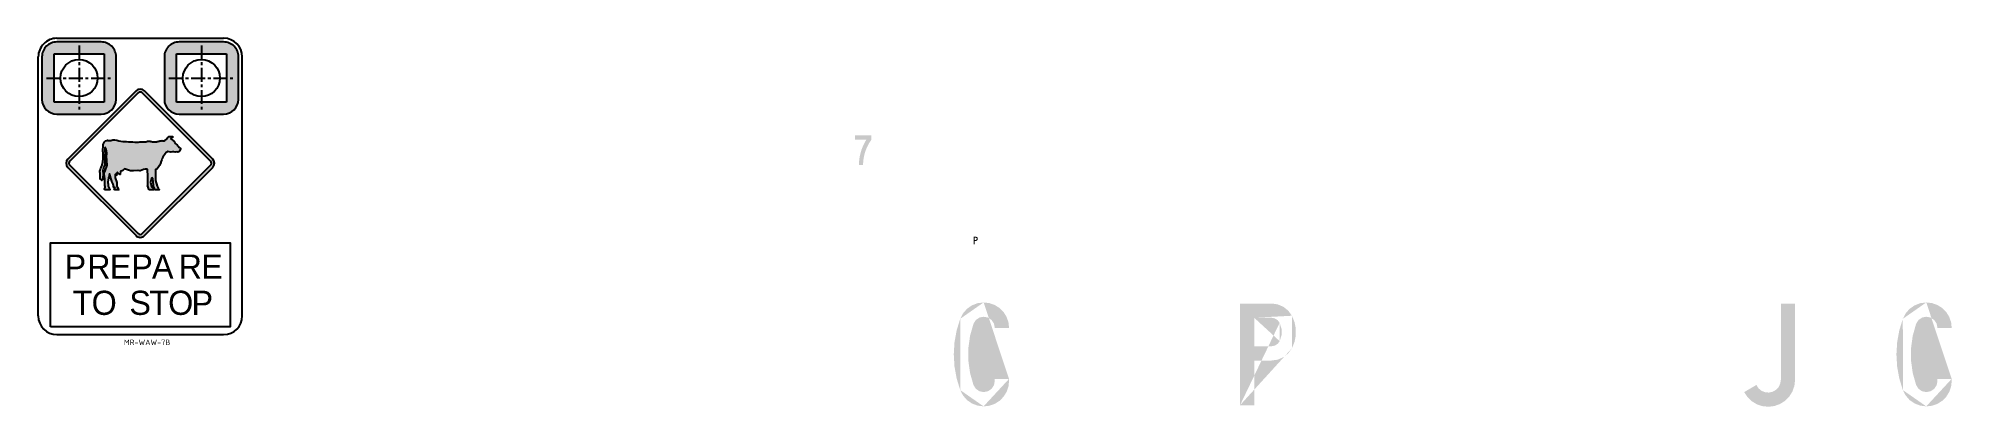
# Model space of a CAD drawing. Extents: x -269 to 1038, y -1303 to 287.
# Drawn here: x -269 to 763, y 88 to 287 of the extents above.
import ezdxf

# ---------------------------------------------------------------- set-up
doc = ezdxf.new("R2010")
doc.units = 0
doc.header["$LTSCALE"] = 6
doc.header["$MEASUREMENT"] = 0
doc.linetypes.add('CENTER', pattern=[2, 1.25, -0.25, 0.25, -0.25])
doc.linetypes.add('CENTERX2', pattern=[101.60000000000001, 63.5, -12.7, 12.7, -12.7])
for name, color, linetype in [('CENT25', 1, 'CENTER'), ('GREEN', 84, 'CONTINUOUS'), ('L25', 1, 'CONTINUOUS'), ('L35', 3, 'CONTINUOUS'), ('L50', 7, 'CONTINUOUS'), ('T25', 1, 'CONTINUOUS'), ('TBLK25', 1, 'CONTINUOUS')]:
    doc.layers.add(name, color=color, linetype=linetype)
doc.styles.add('DSERIES', font='Dseries')
doc.styles.add('ISO', font='iso')

msp = doc.modelspace()

# ---------------------------------------------------------------- hatches: boundary and pattern name
at = {"layer": 'GREEN'}
h = msp.add_hatch(color=256, dxfattribs=at)
h.paths.add_polyline_path([(254.4669524879141, 101.9465322728692), (254.4411767802575, 101.9465322728692)], flags=16)
edge = h.paths.add_edge_path()
edge.add_line((246.7600158985751, 103.0548877021052), (254.4669524879141, 103.0548877021052))
edge.add_line((254.4669524879141, 103.0548877021052), (254.4669524879141, 101.9465322728692))
edge.add_line((254.1318682883776, 98.8792230617276), (254.4669524879141, 101.9465322728692))
edge.add_line((254.1318682883776, 98.8792230617276), (253.1266156897682, 95.96656809652592))
edge.add_line((253.1266156897682, 95.96656809652592), (251.4769703997424, 93.36322162320408))
edge.add_line((251.4769703997424, 93.36322162320408), (249.3118109565837, 91.17228647238863))
edge.add_line((249.3118109565837, 91.17228647238863), (246.7084644832619, 89.52264118236292))
edge.add_line((246.7084644832619, 89.52264118236292), (243.7958095180602, 88.51738858375347))
edge.add_line((243.7958095180602, 88.51738858375347), (240.7285003069186, 88.18230438421699))
edge.add_line((240.7285003069186, 88.18230438421699), (237.4807611421804, 88.59471570672343))
edge.add_line((237.4807611421804, 88.59471570672343), (234.4134519310388, 89.7546225512728))
edge.add_line((234.4134519310388, 89.7546225512728), (231.732778334747, 91.61047350255171))
edge.add_line((231.732778334747, 91.61047350255171), (229.5933945992449, 94.08494143759032))
edge.add_line((229.5933945992449, 94.08494143759032), (228.0984035551591, 96.997596402792))
edge.add_line((228.0984035551591, 96.997596402792), (226.1652254809102, 103.2610933633584))
edge.add_line((226.1652254809102, 103.2610933633584), (225.0053186363608, 109.7050202775214))
edge.add_line((225.0053186363608, 109.7050202775214), (224.6186830215111, 116.252050022311))
edge.add_line((224.6186830215111, 116.252050022311), (225.0053186363608, 122.773304059444))
edge.add_line((225.0053186363608, 122.773304059444), (226.1652254809102, 129.217230973607))
edge.add_line((226.1652254809102, 129.217230973607), (228.0984035551591, 135.4807279341734))
edge.add_line((228.0984035551591, 135.4807279341734), (229.5933945992449, 138.3933828993751))
edge.add_line((229.5933945992449, 138.3933828993751), (231.732778334747, 140.8678508344137))
edge.add_line((231.732778334747, 140.8678508344137), (234.4134519310388, 142.7237017856927))
edge.add_line((234.4134519310388, 142.7237017856927), (237.4807611421804, 143.9093843378987))
edge.add_line((237.4807611421804, 143.9093843378987), (240.7285003069186, 144.2960199527485))
edge.add_line((240.7285003069186, 144.2960199527485), (243.7958095180602, 143.960935753212))
edge.add_line((243.7958095180602, 143.960935753212), (246.7084644832619, 142.9556831546025))
edge.add_line((246.7084644832619, 142.9556831546025), (249.3118109565837, 141.3060378645768))
edge.add_line((249.3118109565837, 141.3060378645768), (251.4769703997424, 139.1408784214181))
edge.add_line((251.4769703997424, 139.1408784214181), (253.1266156897682, 136.5117562404395))
edge.add_line((253.1266156897682, 136.5117562404395), (254.1318682883776, 133.5991012752378))
edge.add_line((254.1318682883776, 133.5991012752378), (254.4669524879141, 130.5317920640963))
edge.add_line((254.4669524879141, 130.5317920640963), (246.7600158985751, 130.5317920640963))
edge.add_line((246.7600158985751, 130.5317920640963), (246.321828868412, 132.851605753195))
edge.add_line((246.321828868412, 132.851605753195), (245.0072677779228, 134.8363352427572))
edge.add_line((245.0072677779228, 134.8363352427572), (243.0483139960172, 136.1508963332464))
edge.add_line((243.0483139960172, 136.1508963332464), (240.7285003069186, 136.5890833634095))
edge.add_line((240.7285003069186, 136.5890833634095), (238.4086866178199, 136.1251206255898))
edge.add_line((238.4086866178199, 136.1251206255898), (236.475508543571, 134.7590081197872))
edge.add_line((236.475508543571, 134.7590081197872), (235.2382745760517, 132.7485029225683))
edge.add_line((235.2382745760517, 132.7485029225683), (233.4081993324294, 126.2788003007487))
edge.add_line((233.4081993324294, 126.2788003007487), (232.4802738567899, 119.6028920176758))
edge.add_line((232.4802738567899, 119.6028920176758), (232.4802738567899, 112.8754323192896))
edge.add_line((232.4802738567899, 112.8754323192896), (233.4081993324294, 106.2252997438734))
edge.add_line((233.4081993324294, 106.2252997438734), (235.2382745760517, 99.75559712205376))
edge.add_line((235.2382745760517, 99.75559712205376), (236.475508543571, 97.71931621717823))
edge.add_line((236.475508543571, 97.71931621717823), (238.4086866178199, 96.37897941903236))
edge.add_line((238.4086866178199, 96.37897941903236), (240.7285003069186, 95.88924097355596))
edge.add_line((240.7285003069186, 95.88924097355596), (243.0483139960172, 96.35320371137573))
edge.add_line((243.0483139960172, 96.35320371137573), (245.0072677779228, 97.66776480186496))
edge.add_line((245.0072677779228, 97.66776480186496), (246.321828868412, 99.62671858377053))
edge.add_line((246.321828868412, 99.62671858377053), (246.7600158985751, 101.9465322728692))
edge.add_line((246.7600158985751, 101.9465322728692), (246.7600158985751, 103.0548877021052))
edge = h.paths.add_edge_path(flags=16)
edge.add_line((254.4669524879141, 103.0548877021052), (254.4411767802575, 103.0548877021052))
edge.add_line((240.7285003069186, 144.2960199527485), (240.702724599262, 144.2960199527485))
edge.add_line((228.0984035551591, 135.4807279341734), (228.0726278475024, 135.4807279341734))
edge.add_line((228.0984035551591, 96.997596402792), (228.0726278475024, 96.997596402792))
edge.add_line((240.7285003069186, 88.18230438421699), (240.702724599262, 88.18230438421699))
h = msp.add_hatch(color=256, dxfattribs=at)
h.paths.add_polyline_path([(396.1302417688735, 136.0477935026198), (396.1044660612169, 136.0477935026198)], flags=16)
edge = h.paths.add_edge_path(flags=17)
edge.add_line((386.7736598895088, 120.6339203239419), (386.7736598895088, 136.0477935026198))
edge.add_line((386.7736598895088, 136.0477935026198), (396.1302417688735, 136.0477935026198))
edge.add_line((397.8829898895258, 135.6869335954267), (396.1302417688735, 136.0477935026198))
edge.add_line((397.8829898895258, 135.6869335954267), (399.429532348925, 134.7332324121305))
edge.add_line((399.429532348925, 134.7332324121305), (400.5121120705044, 133.2897927833581))
edge.add_line((400.5121120705044, 133.2897927833581), (401.5173646691138, 130.0420536186199))
edge.add_line((401.5173646691138, 130.0420536186199), (401.5173646691138, 126.6396602079418))
edge.add_line((401.5173646691138, 126.6396602079418), (400.5121120705044, 123.3919210432036))
edge.add_line((400.5121120705044, 123.3919210432036), (399.429532348925, 121.9484814144312))
edge.add_line((399.429532348925, 121.9484814144312), (397.8829898895258, 120.994780231135))
edge.add_line((397.8829898895258, 120.994780231135), (396.1302417688735, 120.6339203239419))
edge.add_line((396.1302417688735, 120.6339203239419), (386.7736598895088, 120.6339203239419))
h.paths.add_polyline_path([(396.1044660612169, 143.7289543843021), (396.1302417688735, 143.7289543843021)], flags=16)
edge = h.paths.add_edge_path()
edge.add_line((386.7736598895088, 88.74936995266336), (379.0924990078266, 88.74936995266336))
edge.add_line((379.0924990078266, 88.74936995266336), (379.0924990078266, 143.7289543843021))
edge.add_line((379.0924990078266, 143.7289543843021), (396.1302417688735, 143.7289543843021))
edge.add_line((399.429532348925, 143.290767354139), (396.1302417688735, 143.7289543843021))
edge.add_line((399.429532348925, 143.290767354139), (402.5226172677232, 141.9504305559931))
edge.add_line((402.5226172677232, 141.9504305559931), (405.1517394487017, 139.8625982358043))
edge.add_line((405.1517394487017, 139.8625982358043), (407.1106932306073, 137.1303732241992))
edge.add_line((407.1106932306073, 137.1303732241992), (408.5025814440665, 133.7537555211778))
edge.add_line((408.5025814440665, 133.7537555211778), (409.2243012584527, 130.1709321569031))
edge.add_line((409.2243012584527, 130.1709321569031), (409.2243012584527, 126.5107816696586))
edge.add_line((409.2243012584527, 126.5107816696586), (408.5025814440665, 122.9279583053839))
edge.add_line((408.5025814440665, 122.9279583053839), (407.1106932306073, 119.5513406023625))
edge.add_line((407.1106932306073, 119.5513406023625), (405.1517394487017, 116.8191155907574))
edge.add_line((405.1517394487017, 116.8191155907574), (402.5226172677232, 114.7312832705686))
edge.add_line((402.5226172677232, 114.7312832705686), (399.429532348925, 113.3909464724227))
edge.add_line((399.429532348925, 113.3909464724227), (396.1302417688735, 112.9527594422596))
edge.add_line((396.1302417688735, 112.9527594422596), (386.7736598895088, 112.9527594422596))
edge.add_line((386.7736598895088, 112.9527594422596), (386.7736598895088, 88.74936995266336))
edge = h.paths.add_edge_path()
edge.add_line((386.7736598895088, 136.0477935026198), (386.7478841818522, 136.0477935026198))
edge.add_line((400.5121120705044, 123.3919210432036), (400.4863363628477, 123.3919210432036))
edge.add_line((400.5121120705044, 133.2897927833581), (400.4863363628477, 133.2897927833581))
edge.add_line((379.0924990078266, 88.74936995266336), (379.0667233001699, 88.74936995266336))
edge.add_line((407.1106932306073, 119.5513406023625), (407.0849175229506, 119.5513406023625))
edge.add_line((407.1106932306073, 137.1303732241992), (407.0849175229506, 137.1303732241992))
h = msp.add_hatch(color=256, dxfattribs=at)
h.paths.add_polyline_path([(396.1302417688735, 136.0477935026198), (396.1044660612169, 136.0477935026198)], flags=16)
edge = h.paths.add_edge_path(flags=17)
edge.add_line((386.7736598895088, 120.6339203239419), (386.7736598895088, 136.0477935026198))
edge.add_line((386.7736598895088, 136.0477935026198), (396.1302417688735, 136.0477935026198))
edge.add_line((397.8829898895258, 135.6869335954267), (396.1302417688735, 136.0477935026198))
edge.add_line((397.8829898895258, 135.6869335954267), (399.429532348925, 134.7332324121305))
edge.add_line((399.429532348925, 134.7332324121305), (400.5121120705044, 133.2897927833581))
edge.add_line((400.5121120705044, 133.2897927833581), (401.5173646691138, 130.0420536186199))
edge.add_line((401.5173646691138, 130.0420536186199), (401.5173646691138, 126.6396602079418))
edge.add_line((401.5173646691138, 126.6396602079418), (400.5121120705044, 123.3919210432036))
edge.add_line((400.5121120705044, 123.3919210432036), (399.429532348925, 121.9484814144312))
edge.add_line((399.429532348925, 121.9484814144312), (397.8829898895258, 120.994780231135))
edge.add_line((397.8829898895258, 120.994780231135), (396.1302417688735, 120.6339203239419))
edge.add_line((396.1302417688735, 120.6339203239419), (386.7736598895088, 120.6339203239419))
h.paths.add_polyline_path([(396.1044660612169, 143.7289543843021), (396.1302417688735, 143.7289543843021)], flags=16)
edge = h.paths.add_edge_path()
edge.add_line((386.7736598895088, 88.74936995266336), (379.0924990078266, 88.74936995266336))
edge.add_line((379.0924990078266, 88.74936995266336), (379.0924990078266, 143.7289543843021))
edge.add_line((379.0924990078266, 143.7289543843021), (396.1302417688735, 143.7289543843021))
edge.add_line((399.429532348925, 143.290767354139), (396.1302417688735, 143.7289543843021))
edge.add_line((399.429532348925, 143.290767354139), (402.5226172677232, 141.9504305559931))
edge.add_line((402.5226172677232, 141.9504305559931), (405.1517394487017, 139.8625982358043))
edge.add_line((405.1517394487017, 139.8625982358043), (407.1106932306073, 137.1303732241992))
edge.add_line((407.1106932306073, 137.1303732241992), (408.5025814440665, 133.7537555211778))
edge.add_line((408.5025814440665, 133.7537555211778), (409.2243012584527, 130.1709321569031))
edge.add_line((409.2243012584527, 130.1709321569031), (409.2243012584527, 126.5107816696586))
edge.add_line((409.2243012584527, 126.5107816696586), (408.5025814440665, 122.9279583053839))
edge.add_line((408.5025814440665, 122.9279583053839), (407.1106932306073, 119.5513406023625))
edge.add_line((407.1106932306073, 119.5513406023625), (405.1517394487017, 116.8191155907574))
edge.add_line((405.1517394487017, 116.8191155907574), (402.5226172677232, 114.7312832705686))
edge.add_line((402.5226172677232, 114.7312832705686), (399.429532348925, 113.3909464724227))
edge.add_line((399.429532348925, 113.3909464724227), (396.1302417688735, 112.9527594422596))
edge.add_line((396.1302417688735, 112.9527594422596), (386.7736598895088, 112.9527594422596))
edge.add_line((386.7736598895088, 112.9527594422596), (386.7736598895088, 88.74936995266336))
edge = h.paths.add_edge_path()
edge.add_line((386.7736598895088, 136.0477935026198), (386.7478841818522, 136.0477935026198))
edge.add_line((400.5121120705044, 123.3919210432036), (400.4863363628477, 123.3919210432036))
edge.add_line((400.5121120705044, 133.2897927833581), (400.4863363628477, 133.2897927833581))
edge.add_line((379.0924990078266, 88.74936995266336), (379.0667233001699, 88.74936995266336))
edge.add_line((407.1106932306073, 119.5513406023625), (407.0849175229506, 119.5513406023625))
edge.add_line((407.1106932306073, 137.1303732241992), (407.0849175229506, 137.1303732241992))
h = msp.add_hatch(color=256, dxfattribs=at)
h.paths.add_polyline_path([(671.0023882194105, 102.4878221336589), (670.976612511754, 102.4878221336589)], flags=16)
edge = h.paths.add_edge_path()
edge.add_line((671.0023882194105, 143.7289543843021), (671.0023882194105, 102.4878221336589))
edge.add_line((670.6673040198741, 100.4515412287834), (671.0023882194105, 102.4878221336589))
edge.add_line((670.6673040198741, 100.4515412287834), (669.7651542518913, 98.56991456984775))
edge.add_line((669.7651542518913, 98.56991456984775), (668.3217146231187, 97.07492352576196))
edge.add_line((668.3217146231187, 97.07492352576196), (666.517415087153, 96.04389521949588))
edge.add_line((666.517415087153, 96.04389521949588), (664.4811341822776, 95.63148389698944))
edge.add_line((664.4811341822776, 95.63148389698944), (662.4190775697455, 95.83768955824269))
edge.add_line((662.4190775697455, 95.83768955824269), (660.5116752031531, 96.63673649559888))
edge.add_line((660.5116752031531, 96.63673649559888), (658.9135813284407, 97.97707329374475))
edge.add_line((658.9135813284407, 97.97707329374475), (657.8052258992047, 99.75559712205376))
edge.add_line((657.8052258992047, 99.75559712205376), (651.2066447391018, 95.88924097355596))
edge.add_line((651.2066447391018, 95.88924097355596), (652.9851685674108, 93.20856737726416))
edge.add_line((652.9851685674108, 93.20856737726416), (655.3049822565094, 90.96608081113544))
edge.add_line((655.3049822565094, 90.96608081113544), (658.0629829757712, 89.29065981345303))
edge.add_line((658.0629829757712, 89.29065981345303), (661.1302921869128, 88.28540721484364))
edge.add_line((661.1302921869128, 88.28540721484364), (664.3522556439943, 87.9760987229638))
edge.add_line((664.3522556439943, 87.9760987229638), (667.5484433934191, 88.3627343378136))
edge.add_line((667.5484433934191, 88.3627343378136), (670.5642011892475, 89.47108976704959))
edge.add_line((670.5642011892475, 89.47108976704959), (673.2964262008526, 91.19806218004533))
edge.add_line((673.2964262008526, 91.19806218004533), (675.5646884746379, 93.49210016148731))
edge.add_line((675.5646884746379, 93.49210016148731), (677.265885179977, 96.25010088074907))
edge.add_line((677.265885179977, 96.25010088074907), (678.3226891938997, 99.29163438423404))
edge.add_line((678.3226891938997, 99.29163438423404), (678.6835491010928, 102.4878221336589))
edge.add_line((678.6835491010928, 102.4878221336589), (678.6835491010928, 143.7289543843021))
edge.add_line((678.6835491010928, 143.7289543843021), (671.0023882194105, 143.7289543843021))
edge = h.paths.add_edge_path(flags=16)
edge.add_line((678.6835491010928, 102.4878221336589), (678.6577733934362, 102.4878221336589))
edge.add_line((678.6835491010928, 102.4878221336589), (678.6577733934362, 102.4878221336589))
edge = h.paths.add_edge_path(flags=16)
edge.add_line((657.8052258992047, 99.75559712205376), (657.779450191548, 99.75559712205376))
h = msp.add_hatch(color=256, dxfattribs=at)
h.paths.add_polyline_path([(763.2278702149115, 101.9465322728692), (763.2020945072547, 101.9465322728692)], flags=16)
edge = h.paths.add_edge_path()
edge.add_line((755.5467093332292, 103.0548877021052), (763.2278702149115, 103.0548877021052))
edge.add_line((763.2278702149115, 103.0548877021052), (763.2278702149115, 101.9465322728692))
edge.add_line((762.8927860153749, 98.8792230617276), (763.2278702149115, 101.9465322728692))
edge.add_line((762.8927860153749, 98.8792230617276), (761.8875334167656, 95.96656809652592))
edge.add_line((761.8875334167656, 95.96656809652592), (760.2636638343964, 93.36322162320408))
edge.add_line((760.2636638343964, 93.36322162320408), (758.0727286835811, 91.17228647238863))
edge.add_line((758.0727286835811, 91.17228647238863), (755.4693822102591, 89.52264118236292))
edge.add_line((755.4693822102591, 89.52264118236292), (752.5567272450575, 88.51738858375347))
edge.add_line((752.5567272450575, 88.51738858375347), (749.4894180339159, 88.18230438421699))
edge.add_line((749.4894180339159, 88.18230438421699), (746.2416788691778, 88.59471570672343))
edge.add_line((746.2416788691778, 88.59471570672343), (743.2001453656928, 89.7546225512728))
edge.add_line((743.2001453656928, 89.7546225512728), (740.4936960617443, 91.61047350255171))
edge.add_line((740.4936960617443, 91.61047350255171), (738.3543123262423, 94.08494143759032))
edge.add_line((738.3543123262423, 94.08494143759032), (736.8593212821564, 96.997596402792))
edge.add_line((736.8593212821564, 96.997596402792), (734.9261432079076, 103.2610933633584))
edge.add_line((734.9261432079076, 103.2610933633584), (733.7662363633582, 109.7050202775214))
edge.add_line((733.7662363633582, 109.7050202775214), (733.3796007485084, 116.252050022311))
edge.add_line((733.3796007485084, 116.252050022311), (733.7662363633582, 122.773304059444))
edge.add_line((733.7662363633582, 122.773304059444), (734.9261432079076, 129.217230973607))
edge.add_line((734.9261432079076, 129.217230973607), (736.8593212821564, 135.4807279341734))
edge.add_line((736.8593212821564, 135.4807279341734), (738.3543123262423, 138.3933828993751))
edge.add_line((738.3543123262423, 138.3933828993751), (740.4936960617443, 140.8678508344137))
edge.add_line((740.4936960617443, 140.8678508344137), (743.2001453656928, 142.7237017856927))
edge.add_line((743.2001453656928, 142.7237017856927), (746.2416788691778, 143.9093843378987))
edge.add_line((746.2416788691778, 143.9093843378987), (749.4894180339159, 144.2960199527485))
edge.add_line((749.4894180339159, 144.2960199527485), (752.5567272450575, 143.960935753212))
edge.add_line((752.5567272450575, 143.960935753212), (755.4693822102591, 142.9556831546025))
edge.add_line((755.4693822102591, 142.9556831546025), (758.0727286835811, 141.3060378645768))
edge.add_line((758.0727286835811, 141.3060378645768), (760.2636638343964, 139.1408784214181))
edge.add_line((760.2636638343964, 139.1408784214181), (761.8875334167656, 136.5117562404395))
edge.add_line((761.8875334167656, 136.5117562404395), (762.8927860153749, 133.5991012752378))
edge.add_line((762.8927860153749, 133.5991012752378), (763.2278702149115, 130.5317920640963))
edge.add_line((763.2278702149115, 130.5317920640963), (755.5467093332292, 130.5317920640963))
edge.add_line((755.5467093332292, 130.5317920640963), (755.0827465954094, 132.851605753195))
edge.add_line((755.0827465954094, 132.851605753195), (753.7681855049201, 134.8363352427572))
edge.add_line((753.7681855049201, 134.8363352427572), (751.8092317230146, 136.1508963332464))
edge.add_line((751.8092317230146, 136.1508963332464), (749.4894180339159, 136.5890833634095))
edge.add_line((749.4894180339159, 136.5890833634095), (747.1696043448172, 136.1251206255898))
edge.add_line((747.1696043448172, 136.1251206255898), (745.2364262705684, 134.7590081197872))
edge.add_line((745.2364262705684, 134.7590081197872), (743.9991923030491, 132.7485029225683))
edge.add_line((743.9991923030491, 132.7485029225683), (742.1691170594268, 126.2788003007487))
edge.add_line((742.1691170594268, 126.2788003007487), (741.266967291444, 119.6028920176758))
edge.add_line((741.266967291444, 119.6028920176758), (741.266967291444, 112.8754323192896))
edge.add_line((741.266967291444, 112.8754323192896), (742.1691170594268, 106.2252997438734))
edge.add_line((742.1691170594268, 106.2252997438734), (743.9991923030491, 99.75559712205376))
edge.add_line((743.9991923030491, 99.75559712205376), (745.2364262705684, 97.71931621717823))
edge.add_line((745.2364262705684, 97.71931621717823), (747.1696043448172, 96.37897941903236))
edge.add_line((747.1696043448172, 96.37897941903236), (749.4894180339159, 95.88924097355596))
edge.add_line((749.4894180339159, 95.88924097355596), (751.8092317230146, 96.35320371137573))
edge.add_line((751.8092317230146, 96.35320371137573), (753.7681855049201, 97.66776480186496))
edge.add_line((753.7681855049201, 97.66776480186496), (755.0827465954094, 99.62671858377053))
edge.add_line((755.0827465954094, 99.62671858377053), (755.5467093332292, 101.9465322728692))
edge.add_line((755.5467093332292, 101.9465322728692), (755.5467093332292, 103.0548877021052))
edge = h.paths.add_edge_path(flags=16)
edge.add_line((763.2278702149115, 103.0548877021052), (763.2020945072547, 103.0548877021052))
edge.add_line((749.4894180339159, 144.2960199527485), (749.4636423262592, 144.2960199527485))
edge.add_line((736.8593212821564, 135.4807279341734), (736.8335455744998, 135.4807279341734))
edge.add_line((736.8593212821564, 96.997596402792), (736.8335455744998, 96.997596402792))
edge.add_line((749.4894180339159, 88.18230438421699), (749.4636423262592, 88.18230438421699))
at = {"layer": 'L25'}
h = msp.add_hatch(color=256, dxfattribs=at)
h.paths.add_polyline_path([(-233.990650381675, 278.4954632585694), (-233.9906503816748, 252.4954632585696), (-260.9906503816748, 252.4954632585696), (-260.990650381675, 277.9184208232506), (-265.144950070799, 282.6548709153456, 0.1990297071005012), (-267.4906503816749, 276.9954632585698), (-267.4906503816749, 253.9954632585695, 0.414213562373096), (-259.4906503816748, 245.9954632585696), (-235.490650381675, 245.9954632585696, 0.4142135623730941), (-227.4906503816751, 253.9954632585696), (-227.4906503816749, 276.9954632585697, 0.4142135623730941), (-235.4906503816749, 284.9954632585697), (-259.490650381675, 284.9954632585699, 0.1987950329275945), (-265.1449500707989, 282.6548709153456), (-260.9906503816749, 277.9184208232508), (-260.9906503816749, 278.4954632585694)])
h.paths.add_polyline_path([(-168.9244938838272, 278.4954632585693), (-163.6167858637505, 282.4773520848281, 0.2068435214782067), (-169.443353884167, 284.9954632585695), (-193.4433538841671, 284.9954632585697, 0.4142135623730989), (-201.4433538841672, 276.9954632585695), (-201.443353884167, 253.9954632585695, 0.414213562373096), (-193.443353884167, 245.9954632585695), (-169.4433538841673, 245.9954632585695, 0.414213562373094), (-161.4433538841672, 253.9954632585695), (-161.4433538841671, 276.9954632585694, 0.1910052124552302), (-163.6167858637505, 282.4773520848281), (-168.9244938838272, 278.4954632585693), (-167.9433538841671, 278.4954632585693), (-167.943353884167, 252.4954632585694), (-194.9433538841669, 252.4954632585694), (-194.9433538841671, 278.4954632585693)])
at = {"layer": 'T25', "linetype": 'CENTERX2'}
msp.add_hatch(color=1, dxfattribs=at).paths.add_polyline_path([(-215.454397031814, 230.9186349356744), (-215.9850249413969, 230.8725144598567), (-216.5387215771201, 230.849454221948), (-217.4384813448018, 230.8725144598565), (-218.4074518965976, 230.9647561873565), (-218.7535127257087, 231.0800573769008), (-220.8529487293633, 231.0800573769008), (-221.8449903101473, 231.1953585664456), (-223.8982854072503, 231.2645400560361), (-225.997722562327, 231.5873841626249), (-227.0820471076343, 231.9563495208954), (-228.1202307463905, 232.07165071044), (-229.1584132337244, 232.07165071044), (-230.3264196717152, 231.8381551281565), (-230.647710862453, 231.8051099365273), (-230.9787232275077, 231.7615757247849), (-231.3685344650441, 231.7909827823727), (-231.5569845298003, 231.8239464422456), (-231.8160511312873, 231.8571089025486, 0.1610908879962675), (-232.3107212756955, 231.8283904824823, -0.05588298567360746), (-232.492369929589, 231.7721238290229, 0.3213058907707211), (-234.3882525984438, 229.6844102202737), (-234.4646831181715, 228.9815687444141), (-234.6901739500202, 226.1949391910095, 0.07568652839923001), (-234.5517526566865, 225.4682149138352, -0.07597696785418287), (-234.4596920303997, 225.0043345739021, -0.07564330461826708), (-235.0606875325272, 218.5686101315772), (-235.0843999625775, 218.5049117871782, -0.02514377951187021), (-236.1532908434684, 215.7440479578954, 0.07707671666309511), (-236.1967926923578, 214.6569767669755, 0.002890575573092356), (-236.1387898433688, 213.8308031273886, -0.04361699843060815), (-236.1702549401275, 211.0478791365678, 0.3587837070377454), (-235.9321991355856, 210.8176202805493), (-235.5383781355746, 210.7861288967238), (-235.4361071249581, 210.4502469778281, 0.7983333163880679), (-234.8193357693715, 210.5002162851341), (-234.4185433630409, 213.346673907556), (-234.6492501986414, 215.7680066466318), (-234.5338973565523, 216.0908515290787), (-234.0263404759568, 217.5205909346206), (-233.611067711307, 218.5813649818868), (-233.5187835953612, 219.6421398050174), (-233.5879966823206, 222.7091615331318), (-233.5879966823206, 223.7929958183094), (-233.4726426888097, 224.8307104035294), (-233.5187835953613, 225.8684242128876), (-233.5187835953613, 227.8910697056109), (-233.3554248851798, 228.0441475962573), (-233.1725243417514, 227.8796101842352), (-232.9420159306494, 227.4365258217407), (-232.7574500016007, 226.8369573085174), (-232.619024979103, 226.1682088574309), (-232.5036721370134, 225.1535545101184), (-232.5728840725514, 224.4386848073501), (-232.6882380660624, 223.9082977837173), (-232.5728840725512, 220.6567933764655), (-232.3699552041396, 218.5016489233965), (-233.3835958259195, 215.2644042162419), (-233.6572086178587, 214.7994735510015), (-233.8718062637685, 214.3091860510382, 0.1813622571450652), (-233.9945474807836, 213.6237630311974), (-233.9539586087178, 213.4878698968674), (-233.8716250662723, 213.0451695664401), (-233.7875496273009, 212.4569045112738), (-233.7455112395953, 211.9106580026745), (-233.640416940881, 211.3223929475064), (-233.496332824675, 210.2662555217641), (-233.5187835953613, 208.1119828332258), (-233.5649256533341, 207.7660777128641), (-233.6110665598858, 207.6277162854109), (-233.6341375888722, 207.3509918787755), (-233.6110665598858, 207.143449737596), (-233.4495716598232, 207.0281477721868), (-233.2834628506598, 206.5300442798841), (-233.4957125663749, 206.1057351523744), (-233.5649256533349, 206.0365544386472), (-233.6572086178586, 205.9212524732392), (-233.7264205533967, 205.6214686045597), (-233.6802784954237, 205.3447449737884), (-233.5418546243476, 205.2525040221531), (-233.4957125663749, 205.1602622946531), (-233.4034296018505, 205.0680213430179), (-233.2650057307741, 205.0449611051087), (-231.4424174692697, 205.0449611051087), (-230.8656498045592, 205.0680213430179), (-230.8656498045592, 205.3908654496062), (-230.9117907111108, 205.4831064012418), (-230.9117907111108, 205.575348128742), (-231.2578515402222, 206.0365544386483), (-231.6961953338582, 207.1434497375959), (-231.7697284004666, 207.7928021662368), (-231.8538045076584, 208.4230862182377), (-231.9378806148496, 208.6962092474029), (-231.9799183343355, 209.0113512734058), (-232.0229491501145, 209.20490324122), (-231.601576854304, 211.5324874814181), (-231.2862926217212, 212.2258000286752), (-231.181197654787, 212.7090180420205), (-231.1118813802203, 213.8386157327141), (-230.9785743109883, 213.7624751140697), (-229.8274661658039, 209.86456634535), (-229.7582542302654, 209.5878427145802), (-229.0199905140697, 208.2042237848617), (-228.9046365205586, 207.2126304513223), (-228.973849607518, 206.9359068205515), (-228.8815666429937, 206.6361221760074), (-228.0247596032535, 206.4544580392738), (-228.0971608688248, 206.1287953902836), (-228.4432216979364, 205.736770569968), (-228.4432216979365, 205.4831071771063), (-228.2586557688876, 205.1602622946536), (-228.1202318978113, 205.044961105109), (-226.0669368007076, 205.044961105109), (-226.3437856942819, 205.7137095561957), (-226.8052005169035, 206.56694146228), (-227.0589783814904, 207.143449737596), (-227.0367357509751, 208.9887313029299), (-228.0048779043005, 211.5940903954313), (-228.0389744866809, 213.3346000006655, -0.6623224854682025), (-227.7724257682825, 213.4600837307258, -0.1204917420359453), (-227.6613014001439, 213.3053897900414), (-227.5801182604315, 213.1242225745015, 0.8728938351923536), (-227.1442497044334, 213.2522802067457), (-227.2476224690084, 213.93517712521, -0.08195672279546966), (-227.253449974409, 214.0626238113552, -0.6288092249713857), (-226.4798341772111, 214.2826547109539), (-225.6732730102576, 213.4403175228075, 0.5723265339368613), (-225.2096376135692, 213.5605977028394), (-225.0287531619518, 215.0070172439102), (-223.898287710093, 215.5143440296343), (-222.9293171582967, 216.5059373631733), (-220.2097392210102, 215.5818335932811, 0.1065466817293776), (-218.0289445180909, 215.3293476252572), (-215.6294725601126, 215.562898391675), (-214.6086326383453, 215.4399617183931, 0.1366347481272716), (-214.4704836473893, 215.46108653506, -0.08567122795200179), (-210.9556039505224, 216.3675759357193), (-210.5944963977953, 216.3374973395259), (-210.4711192503351, 216.090852304949), (-210.4249771923621, 212.2859006361535), (-210.3326942278375, 210.233532479485), (-210.3557652568239, 207.4662946200487), (-210.4480482213484, 207.3048729546865), (-210.4480482213484, 207.2034088434915), (-209.9404913407534, 206.0365552145122), (-210.0789163632504, 205.9443142628769), (-210.0303199413511, 205.6042967863036), (-209.7789964406908, 205.3216855117444), (-209.6636435986011, 205.2063843221996), (-209.5021475471172, 205.0449618809732), (-207.3796405144756, 205.0449618809732), (-207.541135414538, 206.0134949766037), (-208.3024701597204, 206.7744851551893), (-208.9253798824051, 209.195818670129), (-208.3716820952583, 211.3404277784337), (-208.1179042306716, 211.5940911712958), (-207.7330980187086, 211.363311838405), (-207.3104285789377, 207.4201741442307), (-207.3796405144756, 207.3048729546865), (-207.3796405144755, 207.2881008600233), (-206.8028716983421, 206.08267569033), (-206.845167008621, 206.0192623992693), (-206.9182256918532, 205.690650870015), (-206.9182256918532, 205.5753481287419), (-206.7336597628041, 205.2525047980174), (-206.4798818982175, 205.0449618809733), (-204.218949843078, 205.0449618809733), (-204.2420197206434, 205.2525047980176), (-204.8187885367773, 206.0826756903304), (-205.3955573529099, 207.0742697997334), (-206.2722449401818, 210.2104722415772), (-206.2953159691683, 213.2774939696941), (-206.2722449401821, 213.3697356971937), (-206.2283066305848, 215.8951416969679, -0.6685996742282279), (-206.1251233861831, 216.0722379005237, 0.2054608938862517), (-205.553634051651, 216.3171000333333, 0.1121891563041604), (-203.1002329207136, 220.559842790075, -0.1566492183807326), (-199.6938513122119, 225.8193855505151, 0.140528687791792), (-196.3231341276759, 225.7134557951683, 0.1431406916678735), (-194.744755853556, 225.5785108894789, 0.07952862229395025), (-193.6908111446839, 225.6001919076271), (-193.3555369570017, 225.939097451813, 0.09275644649819545), (-193.3018260193816, 226.0184502195616), (-192.7300441694339, 227.3338457154292, 0.3761148515565894), (-192.8561370662549, 227.6531705549429), (-193.463607347828, 227.965745945506, 0.1096799235730774), (-194.97681593023, 229.8094700495858, -0.1890101664099177), (-195.8131039497413, 230.7802345338492, 0.1235432876359545), (-196.6231530956214, 231.7977333761669), (-197.727935310278, 232.4844727075325, -0.6278162461741108), (-197.6614140316371, 233.16779785227, -0.08496801055696558), (-197.1586660359515, 233.2816243211575, 0.8047873668224542), (-197.0938255719566, 233.9123271444782, 0.05293843684344806), (-197.3482499730125, 233.9653500411012, 0.02579167008384876), (-197.6434885609246, 233.9691275887668), (-198.8758923666459, 233.8534962606752, 0.2854136271786981), (-199.7133518153511, 233.2031211494806, -0.1777750770658324), (-200.3951742427682, 232.2940634290469), (-201.1828107186937, 231.7349597541794), (-201.635026836393, 231.564323924716), (-202.0733706300284, 231.5873841626249), (-202.419432610562, 231.6796251142602), (-202.6732104751484, 231.7026853521693), (-203.1346252977715, 231.6565648763514), (-203.4926899963578, 231.5447205996376), (-203.7214035299168, 231.5218590323528), (-203.8353383790775, 231.5070046956019), (-203.9542267430177, 231.5020535501966), (-204.1028375320521, 231.4772960220996), (-204.2365871085392, 231.4426357529246), (-204.3951049271267, 231.3980727426708), (-204.6815794888257, 231.3004808484033), (-205.0471232539257, 231.2091358453024), (-205.2982844281815, 231.1500661050873), (-205.549444934212, 231.0762284795504), (-206.0258609686846, 231.0112922355077), (-206.6279586780855, 231.046693609443), (-207.3075698128927, 231.0762284795512), (-207.8394395128452, 231.1057633496584), (-208.5518702262133, 231.1635022823449), (-208.9918243082411, 231.2682060357865), (-209.1838881066973, 231.3420432110562), (-209.4498229566783, 231.4158808365933), (-209.6867134761664, 231.4490227351716), (-210.1250572698108, 231.4029014834873), (-210.5403311858735, 231.3567810076716), (-210.8171800794469, 231.2414798181271), (-211.486230708683, 231.0569971389919), (-212.4321313829101, 231.0569971389919), (-213.5395269572094, 231.033936901083), (-214.6469213800983, 230.9647561873557)])
at = {"layer": 'TBLK25', "linetype": 'CENTERX2'}
h = msp.add_hatch(color=256, dxfattribs=at)
h.paths.add_polyline_path([(-176.4955456581507, 220.6273259772861, -0.1988724069901197), (-176.0260444164572, 219.4940961367647), (-174.4230668613917, 219.4943425165681, 0.1988724144194797), (-175.3620693447928, 221.7608022892589), (-212.2000495080237, 258.598782497505, 0.1988724183882038), (-214.466509328526, 259.5377849836838), (-214.4667557083293, 257.9348074286181, -0.1988724146099905), (-213.3335258213817, 257.4653061855322)])
h.paths.add_polyline_path([(-215.6004784467139, 257.4653061869176, -0.1989523207601033), (-214.4667557083293, 257.9348074286182), (-214.466509328526, 259.5377849836838, 0.1989523169817702), (-216.7339547586864, 258.5987825002759), (-253.57193492031, 221.760802383691, 0.1988724221665021), (-254.5109374064962, 219.4943425165812), (-252.9079598514307, 219.4940961367778, -0.1988724221665001), (-252.4384586083376, 220.6273260703327)])
h.paths.add_polyline_path([(-216.7339547133516, 180.3889169264897, 0.1989523133510655), (-214.4665093285124, 179.4499144417875), (-214.4667557083157, 181.0528919968531, -0.1989523133510666), (-215.6004784007353, 181.5223932392042), (-252.4384586089814, 218.3603734442599, -0.1989523133735744), (-252.9079598514307, 219.4940961367778), (-254.5109374064962, 219.4943425165812, 0.1989523133735744), (-253.5719349215977, 217.2268971315454)])
h.paths.add_polyline_path([(-213.3335257755033, 181.5223932392039, -0.19887242199628), (-214.4667557083157, 181.0528919968531), (-214.4665093285124, 179.4499144417875, 0.1988724219962836), (-212.2000494628874, 180.3889169264889), (-175.3620693462769, 217.2268970398836, 0.1989523208032523), (-174.4230668613917, 219.4943425165681), (-176.0260444164572, 219.4940961367647, -0.1989523282328412), (-176.4955456588928, 218.3603733525984)])
h = msp.add_hatch(color=256, dxfattribs=at)
h.paths.add_polyline_path([(175.678633093371, 218.5738399745064), (175.6721266000761, 218.5738399745064)], flags=16)
edge = h.paths.add_edge_path()
edge.add_line((175.685139586666, 219.0423074917433), (175.678633093371, 218.5738399745064))
edge.add_line((173.440399399906, 218.5738399745064), (175.678633093371, 218.5738399745064))
edge.add_line((173.440399399906, 218.5738399745064), (173.446905893201, 219.0683334649231))
edge.add_line((173.446905893201, 219.0683334649231), (173.4664253730859, 219.5628269553398))
edge.add_line((173.4664253730859, 219.5628269553398), (173.4924513462657, 220.0573204457565))
edge.add_line((173.4924513462657, 220.0573204457565), (173.5249838127405, 220.5518139361732))
edge.add_line((173.5249838127405, 220.5518139361732), (173.5705292658052, 221.0463074265899))
edge.add_line((173.5705292658052, 221.0463074265899), (173.6290877054598, 221.5342944237116))
edge.add_line((173.6290877054598, 221.5342944237116), (173.6941526384093, 222.0287879141283))
edge.add_line((173.6941526384093, 222.0287879141283), (173.7657240646539, 222.51677491125))
edge.add_line((173.7657240646539, 222.51677491125), (173.8503084774883, 223.0047619083717))
edge.add_line((173.8503084774883, 223.0047619083717), (173.9413993836177, 223.4927489054934))
edge.add_line((173.9413993836177, 223.4927489054934), (174.045503276337, 223.9742294093202))
edge.add_line((174.045503276337, 223.9742294093202), (174.1561136623512, 224.4622164064419))
edge.add_line((174.1561136623512, 224.4622164064419), (174.2797370349554, 224.9371904169737))
edge.add_line((174.2797370349554, 224.9371904169737), (174.4098669008545, 225.4186709208005))
edge.add_line((174.4098669008545, 225.4186709208005), (174.5465032600486, 225.8936449313323))
edge.add_line((174.5465032600486, 225.8936449313323), (174.6961526058326, 226.3686189418641))
edge.add_line((174.6961526058326, 226.3686189418641), (174.8523084449116, 226.837086459101))
edge.add_line((174.8523084449116, 226.837086459101), (175.0214772705804, 227.2990474830429))
edge.add_line((175.0214772705804, 227.2990474830429), (175.1971525895443, 227.7610085069848))
edge.add_line((175.1971525895443, 227.7610085069848), (175.385840895098, 228.2229695309267))
edge.add_line((175.385840895098, 228.2229695309267), (175.5745292006517, 228.6784240615736))
edge.add_line((175.5745292006517, 228.6784240615736), (175.7762304927954, 229.1338785922206))
edge.add_line((175.7762304927954, 229.1338785922206), (175.9909447715289, 229.5763201362776))
edge.add_line((175.9909447715289, 229.5763201362776), (176.2121655435574, 230.0252681736296))
edge.add_line((176.2121655435574, 230.0252681736296), (176.4398928088809, 230.4612032243917))
edge.add_line((176.4398928088809, 230.4612032243917), (176.6741265674993, 230.8971382751537))
edge.add_line((176.6741265674993, 230.8971382751537), (176.9213733127077, 231.3265668326209))
edge.add_line((176.9213733127077, 231.3265668326209), (177.175126551211, 231.749488896793))
edge.add_line((177.175126551211, 231.749488896793), (177.4353862830092, 232.1724109609652))
edge.add_line((177.4353862830092, 232.1724109609652), (171.364828038815, 232.1724109609652))
edge.add_line((171.364828038815, 232.1724109609652), (171.364828038815, 234.5733069868041))
edge.add_line((171.364828038815, 234.5733069868041), (180.155100480301, 234.5733069868041))
edge.add_line((180.155100480301, 234.5733069868041), (180.155100480301, 232.1724109609652))
edge.add_line((180.155100480301, 232.1724109609652), (179.8818277619128, 231.7885278565628))
edge.add_line((179.8818277619128, 231.7885278565628), (179.6215680301146, 231.4046447521603))
edge.add_line((179.6215680301146, 231.4046447521603), (179.3613082983163, 231.007748661168))
edge.add_line((179.3613082983163, 231.007748661168), (179.1140615531079, 230.6108525701757))
edge.add_line((179.1140615531079, 230.6108525701757), (178.8733213011946, 230.2074499858884))
edge.add_line((178.8733213011946, 230.2074499858884), (178.6390875425761, 229.8040474016011))
edge.add_line((178.6390875425761, 229.8040474016011), (178.4113602772527, 229.3876318307239))
edge.add_line((178.4113602772527, 229.3876318307239), (178.1966459985191, 228.9712162598467))
edge.add_line((178.1966459985191, 228.9712162598467), (177.9884382130805, 228.5548006889695))
edge.add_line((177.9884382130805, 228.5548006889695), (177.7867369209369, 228.1253721315023))
edge.add_line((177.7867369209369, 228.1253721315023), (177.5980486153831, 227.6959435740352))
edge.add_line((177.5980486153831, 227.6959435740352), (177.4158668031243, 227.2665150165681))
edge.add_line((177.4158668031243, 227.2665150165681), (177.2401914841605, 226.830579965806))
edge.add_line((177.2401914841605, 226.830579965806), (177.0775291517866, 226.388138421749))
edge.add_line((177.0775291517866, 226.388138421749), (176.9213733127077, 225.945696877692))
edge.add_line((176.9213733127077, 225.945696877692), (176.7782304602187, 225.5032553336349))
edge.add_line((176.7782304602187, 225.5032553336349), (176.6350876077296, 225.054307296283))
edge.add_line((176.6350876077296, 225.054307296283), (176.5114642351254, 224.598852765636))
edge.add_line((176.5114642351254, 224.598852765636), (176.3878408625213, 224.149904728284))
edge.add_line((176.3878408625213, 224.149904728284), (176.277230476507, 223.6944501976371))
edge.add_line((176.277230476507, 223.6944501976371), (176.1796330770827, 223.2324891736952))
edge.add_line((176.1796330770827, 223.2324891736952), (176.0885421709532, 222.7705281497533))
edge.add_line((176.0885421709532, 222.7705281497533), (176.0039577581188, 222.3085671258114))
edge.add_line((176.0039577581188, 222.3085671258114), (175.9323863318743, 221.8466061018695))
edge.add_line((175.9323863318743, 221.8466061018695), (175.8673213989248, 221.3846450779276))
edge.add_line((175.8673213989248, 221.3846450779276), (175.8087629592702, 220.9161775606907))
edge.add_line((175.8087629592702, 220.9161775606907), (175.7632175062055, 220.4477100434539))
edge.add_line((175.7632175062055, 220.4477100434539), (175.7306850397307, 219.979242526217))
edge.add_line((175.7306850397307, 219.979242526217), (175.7046590665508, 219.5107750089801))
edge.add_line((175.7046590665508, 219.5107750089801), (175.685139586666, 219.0423074917433))
edge = h.paths.add_edge_path(flags=16)
edge.add_line((180.155100480301, 232.1724109609652), (180.148593987006, 232.1724109609652))
edge.add_line((173.440399399906, 218.5738399745064), (173.4338929066111, 218.5738399745064))
h = msp.add_hatch(color=256, dxfattribs=at)
h.paths.add_polyline_path([(236.6165655970446, 179.2256585746765), (236.5538413436456, 179.2256585746765)], flags=0)
edge = h.paths.add_edge_path(flags=16)
edge.add_line((235.926598809655, 178.0966220134936), (235.926598809655, 179.2256585746765))
edge.add_line((235.926598809655, 179.2256585746765), (236.6165655970446, 179.2256585746765))
edge.add_line((236.9301868640399, 179.0374858144794), (236.6165655970446, 179.2256585746765))
edge.add_line((236.9301868640399, 179.0374858144794), (236.9929111174389, 178.6611402940851))
edge.add_line((236.9929111174389, 178.6611402940851), (236.9301868640399, 178.3475190270898))
edge.add_line((236.9301868640399, 178.3475190270898), (236.6165655970446, 178.0966220134936))
edge.add_line((236.6165655970446, 178.0966220134936), (235.926598809655, 178.0966220134936))
h.paths.add_polyline_path([(236.5538413436456, 179.790176855268), (236.6165655970446, 179.790176855268)], flags=16)
edge = h.paths.add_edge_path()
edge.add_line((235.926598809655, 175.7758246377287), (235.3620805290636, 175.7758246377287))
edge.add_line((235.3620805290636, 175.7758246377287), (235.3620805290636, 179.790176855268))
edge.add_line((235.3620805290636, 179.790176855268), (236.6165655970446, 179.790176855268))
edge.add_line((236.9301868640399, 179.7274526018689), (236.6165655970446, 179.790176855268))
edge.add_line((236.9301868640399, 179.7274526018689), (237.2438081310351, 179.6020040950709))
edge.add_line((237.2438081310351, 179.6020040950709), (237.4319808912323, 179.3511070814747))
edge.add_line((237.4319808912323, 179.3511070814747), (237.5574293980304, 178.9120373076813))
edge.add_line((237.5574293980304, 178.9120373076813), (237.5574293980304, 178.4729675338879))
edge.add_line((237.5574293980304, 178.4729675338879), (237.4319808912323, 178.0338977600946))
edge.add_line((237.4319808912323, 178.0338977600946), (237.2438081310351, 177.7830007464983))
edge.add_line((237.2438081310351, 177.7830007464983), (236.9301868640399, 177.5948279863012))
edge.add_line((236.9301868640399, 177.5948279863012), (236.6165655970446, 177.5321037329022))
edge.add_line((236.6165655970446, 177.5321037329022), (235.926598809655, 177.5321037329022))
edge.add_line((235.926598809655, 177.5321037329022), (235.926598809655, 175.7758246377287))

# ---------------------------------------------------------------- linework, layer by layer
at = {"layer": 'CENT25'}
for p, q in [((-247.4906503816748, 282.9954632585696), (-247.4906503816748, 247.9954632585697)), ((-181.443353884167, 282.9954632585694), (-181.443353884167, 247.9954632585696)), ((-264.9906503816748, 265.4954632585697), (-229.9906503816748, 265.4954632585697)), ((-198.9433538841669, 265.4954632585695), (-163.9433538841669, 265.4954632585695))]:
    msp.add_line(p, q, dxfattribs=at)
at = {"layer": 'L35'}
for p, q in [((-259.490650381675, 286.9954632585694), (-169.4433538841671, 286.9954632585693)), ((-269.4906503816744, 136.9954632585695), (-269.4906503816749, 276.9954632585694)), ((-260.9906503816748, 252.4954632585696), (-260.990650381675, 278.4954632585694)), ((-260.990650381675, 278.4954632585694), (-233.990650381675, 278.4954632585694)), ((-233.990650381675, 278.4954632585694), (-233.9906503816748, 252.4954632585696)), ((-194.9433538841671, 278.4954632585693), (-167.9433538841671, 278.4954632585693)), ((-194.943353884167, 252.4954632585695), (-194.9433538841671, 278.4954632585693)), ((-167.9433538841671, 278.4954632585693), (-167.943353884167, 252.4954632585695)), ((-159.4433538841672, 136.9954632585695), (-159.4433538841672, 276.9954632585693)), ((-233.9906503816748, 252.4954632585696), (-260.9906503816748, 252.4954632585696)), ((-167.943353884167, 252.4954632585695), (-194.943353884167, 252.4954632585695)), ((-259.4906503816744, 126.9954632585696), (-169.4433538841671, 126.9954632585696))]:
    msp.add_line(p, q, dxfattribs=at)
for points in [[(-259.490650381675, 284.9954632585699, 0.4142135623730974), (-267.4906503816749, 276.9954632585697), (-267.4906503816749, 253.9954632585695, 0.4142135623730929), (-259.4906503816749, 245.9954632585696), (-235.490650381675, 245.9954632585696, 0.4142135623730924), (-227.4906503816751, 253.9954632585695), (-227.4906503816749, 276.9954632585697, 0.4142135623730974), (-235.490650381675, 284.9954632585697)], [(-193.4433538841671, 284.9954632585697, 0.4142135623730974), (-201.4433538841672, 276.9954632585697), (-201.443353884167, 253.9954632585695, 0.4142135623730929), (-193.4433538841671, 245.9954632585695), (-169.4433538841673, 245.9954632585695, 0.4142135623730924), (-161.4433538841672, 253.9954632585695), (-161.4433538841671, 276.9954632585694, 0.4142135623730974), (-169.4433538841671, 284.9954632585695)]]:
    msp.add_lwpolyline(points, format="xyb", close=True, dxfattribs=at)
msp.add_lwpolyline([(-262.9705416963585, 131.0713614109388), (-262.9705416963585, 176.4954632585695), (-165.9634625694829, 176.4954632585695), (-165.9634625694829, 131.0713614109388)], close=True, dxfattribs=at)
for centre in [(-247.4906503816748, 265.4954632585697), (-181.443353884167, 265.4954632585695)]:
    msp.add_circle(centre, 9.999999999974994, dxfattribs=at)
for centre, start, end in [((-259.490650381675, 276.9954632585694), 89.9999999999999, 180.0000000000002), ((-169.4433538841671, 276.9954632585693), 0, 89.9999999999999), ((-259.4906503816744, 136.9954632585695), 180.0000000000002, 270), ((-169.4433538841671, 136.9954632585695), 270, 0)]:
    msp.add_arc(centre, 9.999999999999993, start, end, dxfattribs=at)
at = {"layer": 'L50', "color": 1}
msp.add_lwpolyline([(-234.5464400341107, 225.4533159411492, -0.0773050218547461), (-234.6901739500202, 226.1949391910095), (-234.4646831181712, 228.981568744414), (-234.3920140654511, 229.6498204381793, -0.328593731952652), (-232.463947713834, 231.7780554937047, 0.04735408659365818), (-232.3107212756972, 231.8283904824816, -0.1610908879968823), (-231.8160511312873, 231.8571089025486), (-231.5569845298018, 231.8239464422457), (-231.3685344650438, 231.7909827823727), (-231.1188373607868, 231.7721458263864), (-230.8267383571499, 231.7815645295135), (-230.6477108624518, 231.8051099365274), (-230.3264196717142, 231.8381551281565), (-229.1584132337244, 232.07165071044), (-228.12023074639, 232.07165071044), (-227.0820471076342, 231.9563495208955), (-225.9977225623272, 231.5873841626248), (-223.8982854072504, 231.2645400560361), (-221.844990310147, 231.1953585664453), (-220.8529487293641, 231.080057376901), (-218.7535127257088, 231.080057376901), (-218.4074518965973, 230.9647561873565), (-217.4384813448011, 230.8725144598567), (-216.5387215771213, 230.8494542219479), (-215.9850249413957, 230.8725144598567), (-215.454397031814, 230.9186349356744), (-214.6469213800801, 230.9647561873565), (-213.5395269572079, 231.033936901083), (-212.4321313829141, 231.0569971389919), (-211.486230708683, 231.0569971389919), (-210.8171800794464, 231.2414798181274), (-210.5403311858731, 231.3567810076717), (-210.1250572698021, 231.4029014834896), (-209.6867134761662, 231.4490227351715), (-209.4498229566786, 231.4158808365932), (-209.1838881066973, 231.3420432110561), (-208.9918243082408, 231.2682060357866), (-208.6815664264125, 231.1943684102493), (-208.3860835567531, 231.1500661050877), (-207.8394395128416, 231.1057633496582), (-207.3075698128791, 231.0762284795504), (-206.6279586780867, 231.0466936094427), (-206.1256369978021, 231.0171587393349), (-205.8744764917697, 231.0319261743887), (-205.5494449342125, 231.0762284795504), (-205.2982844281801, 231.1500661050877), (-205.0471232539276, 231.2091358453032), (-204.7516403842684, 231.2829734708405), (-204.5595759175919, 231.3420432110561), (-204.3951049271267, 231.3980727426706), (-204.23658710854, 231.4426357529241), (-204.1028375320528, 231.4772960220994), (-203.9542267430177, 231.5020535501966), (-203.8353383790779, 231.5070046956017), (-203.7214035299139, 231.5218590323529), (-203.6223292250774, 231.5317622236988), (-203.4935338315858, 231.5515677058552), (-203.4093207392967, 231.5713736382793), (-203.3312967253067, 231.5951330355424), (-203.1346252977711, 231.6565648763516), (-202.6732104751484, 231.7026853521691), (-202.4194326105617, 231.6796251142605), (-202.0733706300289, 231.5873841626248), (-201.6895696476974, 231.5671932939716, 0.1037127790762256), (-201.5839254832345, 231.5836061250659), (-201.2456653807735, 231.711242648619, 0.0642110501731419), (-201.1280290612433, 231.7738465083257), (-200.3951742427682, 232.2940634290469, 0.1777750770658201), (-199.7133518153511, 233.2031211494805, -0.285413627178716), (-198.8758923666459, 233.8534962606752), (-197.6434885609246, 233.9691275887668, -0.01249047565535409), (-197.500438553037, 233.9711015258395, -0.08283413620655998), (-197.0994483817187, 233.9141211140094, -0.8541720823672827), (-197.1906649995744, 233.2795857686759, 0.08632157441491059), (-197.6984240911079, 233.1519156230252, 0.5915639155692245), (-197.727935310278, 232.4844727075325), (-196.6231530956214, 231.7977333761669, -0.1414985686971552), (-195.7412039237321, 230.6059329268561, 0.1613173462199875), (-194.9768159302299, 229.8094700495858, -0.1096799235730746), (-193.463607347828, 227.965745945506), (-192.8561370662549, 227.6531705549429, -0.4146387164242045), (-192.7438715155783, 227.3020356311466), (-193.3018260193816, 226.0184502195616, -0.09275644649819546), (-193.3555369570017, 225.939097451813), (-193.6908111446839, 225.6001919076271, -0.07952862229394318), (-194.7447558535559, 225.5785108894789, -0.1431406916678821), (-196.3231341276759, 225.7134557951683, -0.1347843466439258), (-199.5620308175115, 225.778699670216, 0.2519675197470059), (-199.8036934501251, 225.7283107251068, 0.1530840902469639), (-203.1002329207139, 220.5598427900739, -0.1121891563040004), (-205.553634051647, 216.3171000333376, -0.2141305707376786), (-206.1513079774278, 216.0726854300651, 0.1984502500634886), (-206.2259151274514, 216.0325961511018), (-206.272244940182, 213.3697356971938), (-206.2953159691683, 213.2774939696941), (-206.272244940182, 210.210472241577), (-205.39555735291, 207.0742697997333), (-204.8187885367767, 206.08267569033), (-204.2420197206435, 205.2525047980174), (-204.218949843078, 205.0449618809733), (-206.4798818982173, 205.0449618809733), (-206.7336597628041, 205.2525047980174), (-206.8259427273288, 205.4139264633797), (-206.9182256918533, 205.5292284287882), (-206.9182256918533, 205.6906508700148), (-206.8720836338804, 205.8981937870588), (-206.8490137563151, 206.0134949766035), (-206.8028716983421, 206.08267569033), (-207.3104285789376, 207.14345051346), (-207.3796405144756, 207.1665107513688), (-207.3796405144756, 207.3048729546865), (-207.3104285789376, 207.4201741442308), (-207.725701343587, 211.2943073026159), (-207.7949132791252, 211.3865482542513), (-207.8871962436495, 211.4557289679779), (-208.1179042306716, 211.5940911712957), (-208.3716820952583, 211.3404277784337), (-208.9253798824051, 209.195818670129), (-208.3024701597204, 206.7744851551894), (-207.541135414538, 206.0134949766035), (-207.3796405144756, 205.0449618809733), (-209.5021475471173, 205.0449618809733), (-209.6636435986011, 205.2063843221996), (-209.7789964406908, 205.3216855117441), (-209.9635623697396, 205.5292284287882), (-210.0097044277125, 205.5522886666972), (-210.101987392237, 205.7137111079236), (-210.0558453342641, 205.7828918216503), (-210.0789163632504, 205.9443142628768), (-209.9404913407534, 206.0365552145122), (-210.4019061633756, 207.0973300376423), (-210.4480482213484, 207.1895709892778), (-210.4480482213484, 207.3048729546865), (-210.3557652568239, 207.4662946200486), (-210.3326942278375, 210.2335324794859), (-210.4249771923621, 212.285900636155), (-210.471119250335, 216.090852304949), (-210.5172601568865, 216.1830932565846), (-210.6787550569489, 216.344515697811), (-210.9556039505224, 216.3675759357193, 0.08567122795199966), (-214.4704836473892, 215.46108653506, -0.1366347481273642), (-214.6086326383453, 215.4399617183931), (-215.5168551881951, 215.5493362211897, 0.05427279800012508), (-215.7423700858919, 215.5519095974178), (-218.0289445180909, 215.3293476252572, -0.1065466817293776), (-220.2097392210102, 215.5818335932811), (-222.9293171582967, 216.5059373631732), (-223.8982877100931, 215.5143440296342), (-225.0287531619518, 215.0070172439102), (-225.2096376135692, 213.5605977028394, -0.5865379474394463), (-225.6814476428476, 213.4488547513675), (-226.5035746001494, 214.3074481698042, 0.6022831870994628), (-227.2534499744089, 214.062623811356, 0.052317714713304), (-227.2545386069481, 213.9808662320657), (-227.1442497044334, 213.2522802067457, -0.8728938351923513), (-227.5801182604315, 213.1242225745015), (-227.6613014001439, 213.3053897900414, 0.1204917420347348), (-227.7724257682812, 213.4600837307246, 0.6623224854722525), (-228.0389744866809, 213.3346000006655), (-228.0048779043005, 211.5940903954313), (-227.105119288042, 209.172757656356), (-227.035907352504, 209.0574564668115), (-227.0589783814905, 207.1434497375958), (-226.8052005169034, 206.5669414622808), (-226.3437856942812, 205.7137095561951), (-226.0669368007075, 205.044961105109), (-228.1202318978113, 205.044961105109), (-228.2586557688874, 205.1602622946533), (-228.3509387334119, 205.3216847358798), (-228.4432216979364, 205.460046163333), (-228.4432216979364, 205.7367705699682), (-228.0971608688248, 206.1287953902836), (-228.0510199622734, 206.3363383073277), (-228.1202318978113, 206.4747005106453), (-228.8815666429936, 206.6361221760074), (-228.973849607518, 206.9359068205515), (-228.9046365205586, 207.2126304513224), (-229.0199905140697, 208.2042237848615), (-229.7582542302655, 209.5878427145801), (-229.8274661658035, 209.8645663453509), (-230.9579327690836, 213.6925782520539), (-231.0064661463961, 213.7784060141738), (-231.0700472783157, 213.8147214680079), (-231.1194276691461, 213.7156392658271), (-231.181197654787, 212.7090180420206), (-231.2862926217212, 212.2258000286752), (-231.6015768543041, 211.5324874814181), (-232.0009371940782, 209.3264932994066), (-232.0219560538212, 209.2004363088987), (-231.9799183343354, 209.0113512734049), (-231.9378806148497, 208.6962092474032), (-231.8538045076584, 208.4230862182374), (-231.769728400467, 207.7928021662342), (-231.6961953338581, 207.1434497375958), (-231.2578515402222, 206.036554438648), (-230.9117907111108, 205.5753481287418), (-230.9117907111108, 205.4831064012419), (-230.8656498045591, 205.3908654496064), (-230.8656498045591, 205.2986244979709), (-230.8656498045591, 205.0680213430179), (-231.4424174692712, 205.044961105109), (-233.2650057307742, 205.044961105109), (-233.4034296018503, 205.0680213430179), (-233.4957125663748, 205.1602622946533), (-233.5418546243476, 205.2525040221531), (-233.6802784954237, 205.3447449737887), (-233.7264205533967, 205.6214686045596), (-233.6572086178586, 205.9212524732393), (-233.5649256533343, 206.036554438648), (-233.4957125663748, 206.1057351523745), (-233.3572886952987, 206.3824587831454), (-233.3111477887472, 206.6130619380986), (-233.4495716598232, 207.0281477721869), (-233.6110665598858, 207.1434497375958), (-233.6341375888722, 207.3509918787756), (-233.6110665598858, 207.6277162854109), (-233.5649256533343, 207.7660777128641), (-233.5187835953613, 208.1119828332258), (-233.496332824675, 210.2662555217644), (-233.6404169408809, 211.3223929475061), (-233.7455112395952, 211.9106580026737), (-233.7875496273009, 212.456904511273), (-233.8716250662723, 213.0451695664403), (-233.9539586087175, 213.487869896867), (-233.9675206486229, 213.5332761379582), (-233.994338319967, 213.6226278578283, -0.1549344736773658), (-233.9197500841649, 214.2179954831593), (-233.9109864824457, 214.2460262894599), (-233.8187035179212, 214.4305089685953), (-233.6572086178586, 214.7994735510017), (-233.4265006308368, 215.1914991471812), (-233.3342176663124, 215.4221023021343), (-232.3883181435024, 218.4430035544337), (-232.3883181435024, 218.6966669472955), (-232.5728840725513, 220.6567933764648), (-232.6882380660624, 223.9082977837173), (-232.5728840725513, 224.4386848073501), (-232.5036721370134, 225.1535545101183), (-232.619024979103, 226.1682088574304), (-232.7574500016003, 226.8369573085166), (-232.9420159306492, 227.4365258217405), (-233.1667061416915, 227.8684264124494), (-233.1865565788326, 227.8922335910931), (-233.2251776895164, 227.9269771598228), (-233.2676611117346, 227.9559298335857), (-233.3197996445687, 227.9887431039931), (-233.3584207552524, 228.0119053330569), (-233.3815932880187, 228.0196260760781), (-233.4124904438536, 227.9906734023154), (-233.4453180872359, 227.9501393888868), (-233.4704217757694, 227.9057447788134), (-233.4935949767555, 227.8555601743089), (-233.5090428864531, 227.7937942301387), (-233.5187835953613, 227.7165867999261), (-233.5187835953613, 225.8684242128864), (-233.4726426888096, 224.8307104035297), (-233.5879966823207, 223.7929958183085), (-233.5879966823207, 222.7091615331338), (-233.5187835953613, 219.642139805017), (-233.611067711307, 218.5813649818868), (-234.0263404759567, 217.5205909346211), (-234.5338973565519, 216.0908515290847), (-234.6492501986414, 215.7680066466319), (-234.4185433630409, 213.3466739075563), (-234.8191036713102, 210.5018646629109, -0.807582131506097), (-235.4377009714815, 210.4554815425937), (-235.4867238537236, 210.6164841537736, 0.3080865150908099), (-235.7151483248513, 210.8002640948957), (-235.9321991355856, 210.8176202805493, -0.3587837070376553), (-236.1702549401275, 211.0478791365677, 0.04361699843071416), (-236.1387898433694, 213.8308031273953, -0.00289057557307005), (-236.1967926923578, 214.6569767669757, -0.07707671666307525), (-236.1532908434684, 215.7440479578954, 0.02514377951187022), (-235.0843999625775, 218.5049117871782), (-235.0645229632909, 218.5583070715709), (-235.0439418482035, 218.636308369833, 0.07482722162968361), (-234.4596920303997, 225.0043345739023, 0.07597696785279483), (-234.5517526566836, 225.4682149138273)], format="xyb", dxfattribs=at)
at = {"layer": 'TBLK25', "color": 1}
for p, q in [((-216.7339547588101, 258.5987825001523), (-253.5719349220423, 221.7608023819588)), ((-175.3620693465241, 221.7608022909901), (-212.2000495081475, 258.5987824976287)), ((-215.6004784468375, 257.465306186794), (-252.4384586100699, 220.6273260686005)), ((-176.495545659882, 220.6273259790173), (-213.3335258215054, 257.4653061856558)), ((-253.5719349217203, 217.2268971316682), (-216.7339547150829, 180.388916928221)), ((-252.4384586091041, 218.3603734443827), (-215.6004784024665, 181.5223932409355)), ((-213.3335257753797, 181.5223932393274), (-176.4955456571617, 218.3603733543296)), ((-212.2000494627638, 180.3889169266127), (-175.3620693445458, 217.2268970416147))]:
    msp.add_line(p, q, dxfattribs=at)
for centre, radius, start, end in [((-214.4670021347405, 256.3318298735584), 3.205955148001341, 44.99999996749257, 134.9999999674739), ((-214.4670021347405, 256.3318298735584), 1.602977574001341, 44.99999996749257, 134.9999999674739), ((-251.3049822963652, 219.4938497569744), 3.205955148000032, 135, 225), ((-251.3049822963652, 219.4938497569744), 1.602977574000032, 135, 225), ((-177.6290219715087, 219.4938496653132), 1.602977574000012, 315.0000000325027, 44.99999999999536), ((-177.6290219715087, 219.4938496653132), 3.205955148000013, 315.0000000325027, 44.99999999999536), ((-214.4670020881192, 182.6558695519184), 3.20595514799979, 224.9999999674739, 315), ((-214.4670020881192, 182.6558695519184), 1.60297757399979, 224.9999999674739, 315)]:
    msp.add_arc(centre, radius, start, end, dxfattribs=at)

# ---------------------------------------------------------------- texts
at = {"layer": 'L35', "style": 'DSERIES'}
for s, p in [('P', (-255.2894559562494, 157.1572986551407)), ('R', (-243.0768649671635, 157.1572986551407)), ('E', (-230.8642739780777, 157.1572986551407)), ('P', (-219.2953090258266, 157.1572986551407)), ('A', (-208.1248586404242, 157.1572986551407)), ('R', (-193.7644390258265, 157.1572986551407)), ('E', (-181.5518480367407, 157.1572986551407)), ('T', (-250.8714282396738, 137.5928457219893)), ('O', (-240.6919840923341, 137.5928457219893)), ('S', (-220.3219796312154, 137.5928457219893)), ('T', (-209.5683854872863, 137.5928457219893)), ('O', (-199.3889413399467, 137.5928457219893)), ('P', (-186.7850612921976, 137.5928457219893))]:
    msp.add_text(s, height=13.04296862210094, dxfattribs=at).set_placement(p)
at = {"layer": 'T25', "color": 3, "style": 'ISO'}
msp.add_text('MR-WAW-7B', height=3, dxfattribs=at).set_placement((-223.2876184811846, 121.2419417552643))

doc.saveas('drawing.dxf')
